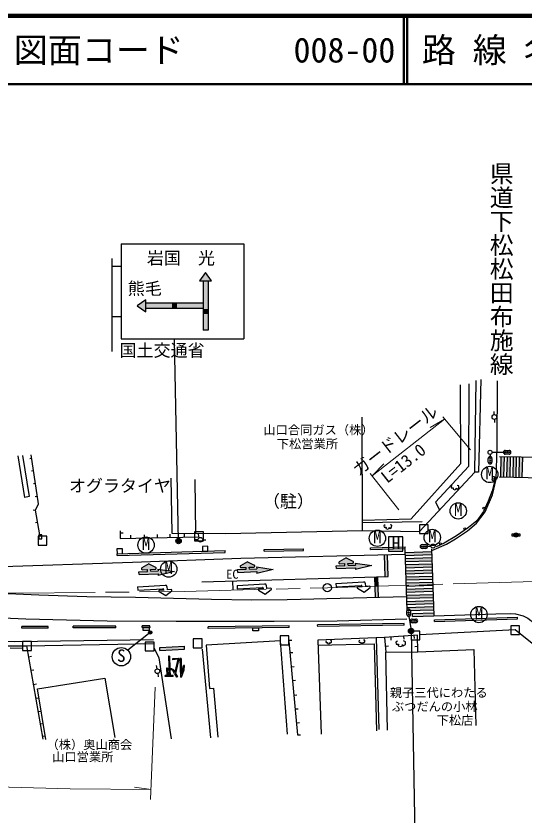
# Model space of a CAD drawing. Units: millimetres at full size, sheet at 1:1000; details may follow other scales. Extents: x 40000 to 680000, y 20000 to 380000.
# Drawn here: x 120709 to 195408, y 262491 to 380000 of the extents above; entities that cross this region are included whole.
import ezdxf
from ezdxf.enums import TextEntityAlignment as Align

# ---------------------------------------------------------------- set-up
doc = ezdxf.new("R2010")
doc.units = ezdxf.units.MM
doc.header["$LTSCALE"] = 1000
doc.linetypes.add('CHAIN', pattern=[18.5, 12, -1.5, 3.5, -1.5])
for name, color, linetype, lineweight in [('M-BGD', 7, 'Continuous', 25), ('M-BGD-EXST', 7, 'Continuous', 25), ('M-BMK', 2, 'CHAIN', 13), ('M-BMK-SRVR', 3, 'Continuous', 25), ('M-STR-HTXT', 7, 'Continuous', 13), ('M-STR-STRC', 7, 'Continuous', 25), ('M-TTL', 2, 'Continuous', 140), ('M-TTL-LINE', 7, 'Continuous', 50)]:
    doc.layers.add(name, color=color, linetype=linetype, lineweight=lineweight)
doc.layers.add('M-BMK-HTXT', color=7, linetype='Continuous')
doc.layers.add('M-TTL-TXT', color=7, linetype='Continuous')
doc.styles.add('@ＭＳ ゴシック', font='')
doc.styles.add('ＭＳ ゴシック', font='')
doc.styles.get('@ＭＳ ゴシック').set_extended_font_data('@MS Gothic')
doc.styles.get('ＭＳ ゴシック').set_extended_font_data('MS Gothic')

msp = doc.modelspace()

# ---------------------------------------------------------------- hatches: boundary and pattern name
at = {"layer": 'M-BGD'}
msp.add_hatch(color=256, dxfattribs=at).paths.add_polyline_path([(194528, 303761, 0.41421), (194228, 304061, 0.41421), (193928, 303761, 1)])
at = {"layer": 'M-BGD-EXST'}
msp.add_hatch(color=256, dxfattribs=at).paths.add_polyline_path([(140231, 289339, 1), (140670, 289578, 0.41421), (140331, 289678, 0.41421)])
at = {"layer": 'M-STR-STRC'}
for points in [[(148587, 342334), (147712, 341084), (148212, 341084), (148962, 341084), (149462, 341084)], [(148962, 341084), (148212, 341084), (148212, 336959), (148962, 336959)], [(139782, 337803), (139782, 338303), (138532, 337428), (139782, 336553), (139782, 337053)], [(143657, 337803), (139782, 337803), (139782, 337053), (143657, 337053)], [(144407, 337803), (143657, 337803), (143657, 337053), (144407, 337053)], [(148282, 337803), (144407, 337803), (144407, 337053), (148282, 337053)], [(148962, 336959), (148212, 336959), (148212, 336209), (148962, 336209)], [(148962, 336209), (148212, 336209), (148212, 333834), (148962, 333834)], [(192516, 315298), (192066, 315308), (192001, 312304), (192451, 312294)], [(192901, 312284), (193351, 312274), (193416, 315279), (192966, 315288)], [(194316, 315259), (193866, 315269), (193800, 312265), (194250, 312255)], [(195216, 315239), (194766, 315249), (194700, 312245), (195150, 312235)], [(144953, 303103, 1), (144278, 302674, 0.41421), (144830, 302551, 0.41421)], [(175344, 300832), (174894, 300821), (174971, 297660), (175421, 297673)], [(177909, 301214), (177924, 300764), (181851, 300889), (181837, 301339)], [(154543, 299008), (154555, 298733), (153292, 298678), (153309, 298281), (156118, 298403), (156130, 298129), (158504, 298706), (156088, 299075), (156100, 298800), (155022, 298753), (155010, 299028), (155679, 299057, 0.77336), (155740, 299341), (154741, 299842), (153720, 299255, 0.78564), (153801, 298975)], [(169061, 299565), (169073, 299291), (167809, 299235), (167826, 298838), (170635, 298961), (170647, 298686), (173021, 299264), (170605, 299633), (170617, 299358), (169539, 299311), (169527, 299586), (170196, 299615, 0.77336), (170257, 299899), (169258, 300400), (168237, 299813, 0.78564), (168318, 299533)], [(181880, 299989), (181865, 300439), (177938, 300315), (177952, 299865)], [(140038, 298686), (140050, 298411), (138787, 298356), (138804, 297959), (141613, 298081), (141625, 297806), (143999, 298384), (141583, 298753), (141595, 298478), (140517, 298431), (140505, 298706), (141174, 298735, 0.77336), (141235, 299019), (140236, 299520), (139215, 298933, 0.78564), (139296, 298653)], [(181908, 299090), (181894, 299540), (177966, 299415), (177981, 298965)], [(181937, 298190), (181922, 298640), (177995, 298516), (178009, 298066)], [(173872, 297629), (173422, 297617), (173459, 296226), (173908, 296239)], [(178023, 297616), (178038, 297166), (181965, 297291), (181951, 297741)], [(173908, 296239), (173459, 296226), (173503, 294565), (173952, 294577)], [(178052, 296716), (178066, 296267), (181994, 296391), (181979, 296841)], [(182022, 295492), (182008, 295941), (178080, 295817), (178095, 295367)], [(178109, 294917), (178123, 294468), (182051, 294592), (182036, 295042)], [(178137, 294018), (178152, 293568), (182079, 293693), (182065, 294142)], [(178166, 293118), (178180, 292668), (182108, 292793), (182093, 293243)], [(179000, 292244), (179014, 291794), (182136, 291893), (182122, 292343)], [(179149, 289878, 1), (178474, 289449, 0.41421), (179026, 289326, 0.41421)], [(145475, 287460), (141857, 287262), (141881, 286813), (145499, 287011)], [(143276, 285987), (143126, 285982), (143222, 283116), (143036, 283116), (143008, 284207), (142858, 284203), (142886, 283117), (142627, 283117), (142627, 282967), (143842, 282964), (143843, 283114), (143372, 283116), (143343, 283966), (143684, 283975), (143681, 284125), (143338, 284116)], [(143748, 285603), (143759, 285453), (144506, 285505), (144061, 283627), (143851, 284012), (143719, 283940), (144319, 282866), (144449, 282940), (144168, 283431), (144675, 285569), (144597, 285661)], [(144823, 285612), (144905, 282907), (145051, 282885), (145428, 283959), (145491, 284575), (145341, 284590), (145283, 284000), (145043, 283315), (144973, 285616)]]:
    msp.add_hatch(color=256, dxfattribs=at).paths.add_polyline_path(points)
h = msp.add_hatch(color=256, dxfattribs=at)
edge = h.paths.add_edge_path()
edge.add_line((171580, 296268), (171586, 296168))
h = msp.add_hatch(color=256, dxfattribs=at)
edge = h.paths.add_edge_path()
edge.add_line((142423, 295782), (142429, 295682))
h = msp.add_hatch(color=256, dxfattribs=at)
edge = h.paths.add_edge_path()
edge.add_line((157042, 295977), (157048, 295877))

# ---------------------------------------------------------------- linework, layer by layer
at = {"layer": 'M-BGD'}
for p, q in [((171676, 304403), (171591, 321071)), ((191041, 321447), (191031, 321924)), ((191055, 320747), (191065, 320270)), ((122730, 314997), (123027, 315040)), ((122994, 313175), (123291, 313218)), ((147166, 303998), (147041, 311905)), ((123264, 311318), (123561, 311361)), ((123539, 309423), (123836, 309466)), ((123242, 307458), (123555, 307416)), ((123590, 305606), (123884, 305661)), ((171670, 305590), (180413, 305737)), ((136458, 304045), (136008, 304045)), ((137556, 303725), (137567, 303275)), ((139550, 303774), (139561, 303324)), ((141465, 303821), (141476, 303371)), ((143310, 303866), (143321, 303416)), ((145429, 303918), (145440, 303468)), ((147510, 303969), (147521, 303519)), ((147469, 303067), (146992, 303067)), ((148169, 303067), (148647, 303067)), ((172844, 301881), (177945, 302012)), ((177951, 301762), (177945, 302012)), ((135569, 301017), (151467, 301468)), ((135577, 300767), (135569, 301017)), ((135577, 300767), (151474, 301218)), ((151474, 301218), (151467, 301468)), ((157205, 301621), (162971, 301752)), ((157210, 301371), (157205, 301621)), ((157210, 301371), (162977, 301502)), ((162977, 301502), (162971, 301752)), ((172851, 301631), (172844, 301881)), ((172851, 301631), (177951, 301762)), ((152626, 295659), (152588, 297031)), ((182229, 291294), (194459, 291682)), ((182237, 291044), (194467, 291432)), ((194467, 291432), (194459, 291682)), ((125457, 290314), (121554, 290313)), ((121554, 290063), (121554, 290313)), ((125457, 290064), (125457, 290314)), ((135408, 290356), (129123, 290357)), ((129123, 290107), (129123, 290357)), ((135408, 290106), (135408, 290356)), ((140414, 290438), (139272, 290431)), ((139273, 290181), (139272, 290431)), ((140416, 290188), (140414, 290438)), ((160867, 290433), (148971, 290291)), ((148974, 290041), (148971, 290291)), ((160870, 290183), (160867, 290433)), ((177764, 290781), (165065, 290570)), ((165069, 290320), (165065, 290570)), ((177768, 290532), (165069, 290320)), ((177768, 290532), (177764, 290781)), ((182237, 291044), (182229, 291294)), ((125457, 290064), (121554, 290063)), ((135408, 290106), (129123, 290107)), ((140416, 290188), (139273, 290181)), ((160870, 290183), (148974, 290041)), ((160834, 288301), (161282, 288342)), ((160834, 288120), (162106, 274389)), ((174115, 275183), (173734, 288656)), ((175892, 288320), (175861, 288769)), ((177771, 288447), (177741, 288896)), ((179309, 288552), (179279, 289001)), ((121676, 287087), (119878, 287138)), ((122279, 287467), (141016, 287847)), ((122279, 287467), (124636, 273785)), ((149342, 273976), (148126, 286974)), ((175465, 287431), (175017, 287392)), ((179342, 287405), (179791, 287418)), ((123004, 285910), (122561, 285834)), ((160985, 286485), (161433, 286526)), ((141453, 284104), (141386, 284577)), ((161179, 284399), (161627, 284441)), ((123344, 283934), (122901, 283857)), ((141552, 283411), (141619, 282939)), ((161363, 282413), (161811, 282454)), ((123705, 281843), (123261, 281767)), ((124053, 279823), (123609, 279747)), ((161563, 280252), (162011, 280294)), ((124392, 277852), (123949, 277776)), ((161751, 278213), (162200, 278255)), ((161938, 276200), (162386, 276242)), ((124703, 276048), (124259, 275972)), ((125017, 274225), (124573, 274148)), ((162106, 274389), (162554, 274430))]:
    msp.add_line(p, q, dxfattribs=at)
for points in [[(143487, 312102), (143603, 304011), (151491, 303982), (171676, 304403), (180038, 304299), (188156, 312974), (188358, 326459)], [(171668, 305942), (178833, 306150), (186102, 314246), (186063, 325799)], [(187310, 325960), (187255, 313817), (182376, 308580), (182994, 307458)], [(189042, 326612), (188734, 312972), (188156, 312981)], [(121645, 315423), (122641, 309425), (121986, 309287), (121019, 315402)], [(124236, 303783), (123555, 307416), (124001, 308333), (122956, 315527)], [(191049, 312305), (190996, 311404), (190717, 310234), (190139, 308715), (189448, 307205), (188490, 305850), (187247, 304857), (185459, 303622), (183672, 302560), (182503, 302014)], [(191049, 312305), (190968, 312333), (190849, 312312), (190786, 312247)], [(184868, 311015), (184679, 310906), (184712, 310689), (184997, 310696), (184977, 310486), (185228, 310384), (185452, 310499), (185452, 310642), (185560, 310493), (185811, 310655), (185838, 310967), (185594, 311049)], [(136008, 304393), (136008, 303237), (147521, 303519)], [(174997, 305235), (174808, 305127), (174841, 304910), (175126, 304917), (175106, 304706), (175357, 304605), (175581, 304720), (175581, 304862), (175689, 304713), (175940, 304876), (175967, 305188), (175723, 305269)], [(193960, 303896), (193628, 303896), (193628, 303626), (193960, 303626)], [(194828, 303761), (194828, 303896), (194496, 303896)], [(194496, 303626), (194828, 303626), (194828, 303761)], [(140907, 288344), (120432, 288059), (103576, 288144), (90431, 288760), (80159, 289285), (67780, 289813), (66350, 289874)], [(199488, 276129), (198062, 286648), (194109, 289838), (180111, 289111)], [(160649, 274488), (159595, 288198), (148660, 287569), (149142, 281215), (149774, 281287), (150369, 274066)], [(174904, 288704), (165076, 288301), (165561, 274494)], [(166383, 288217), (166252, 288118), (166297, 287960), (166509, 287992), (166513, 287833), (166709, 287781), (166865, 287888), (166852, 287994), (166946, 287893), (167118, 288037), (167109, 288272), (166920, 288310)], [(171275, 288246), (171144, 288148), (171189, 287989), (171401, 288021), (171405, 287863), (171601, 287811), (171757, 287917), (171744, 288023), (171839, 287922), (172010, 288067), (172001, 288301), (171812, 288339)], [(179814, 286609), (179746, 289032), (174904, 288704), (175090, 286537)], [(176790, 288154), (176553, 288018), (176595, 287747), (176952, 287755), (176926, 287493), (177240, 287366), (177520, 287510), (177520, 287688), (177655, 287501), (177969, 287705), (178003, 288094), (177698, 288196)], [(103935, 287563), (117817, 287490), (122279, 287467)], [(143581, 273839), (141780, 285715), (141016, 287145)], [(165102, 287579), (173386, 287791), (173737, 274999)], [(175313, 275116), (175090, 286537), (179814, 286609), (188013, 286931), (188318, 275788)], [(125108, 273706), (123890, 281146), (133763, 282737), (135249, 274044)]]:
    msp.add_lwpolyline(points, dxfattribs=at)
for points in [[(180038, 303975), (181338, 303975), (181338, 305275), (180038, 305275)], [(123959, 302279), (125259, 302279), (125259, 303579), (123959, 303579)], [(124076, 303215), (124530, 303215), (124530, 303783), (124076, 303783)], [(146977, 302914), (148277, 302914), (148277, 304214), (146977, 304214)], [(148132, 301374), (148939, 301397), (148919, 302113), (148112, 302090)], [(135569, 301017), (136377, 301040), (136356, 301757), (135549, 301734)], [(193463, 289141), (194763, 289141), (194763, 290441), (193463, 290441)], [(139429, 290182), (140273, 290187), (140276, 289750), (139432, 289744)], [(155543, 290119), (156386, 290129), (156392, 289692), (155548, 289682)], [(178811, 288363), (180111, 288363), (180111, 289663), (178811, 289663)], [(121676, 286812), (122976, 286812), (122976, 288112), (121676, 288112)], [(139716, 286733), (141016, 286733), (141016, 288033), (139716, 288033)], [(146777, 287202), (148077, 287202), (148077, 288502), (146777, 288502)], [(159534, 287651), (160834, 287651), (160834, 288951), (159534, 288951)]]:
    msp.add_lwpolyline(points, close=True, dxfattribs=at)
for centre, radius in [((191048, 321097), 350), ((190875, 311893), 150), ((189507, 307693), 150), ((186697, 304660), 150), ((147819, 303067), 350), ((194228, 303761), 300), ((183118, 302467), 150), ((141502, 283758), 350)]:
    msp.add_circle(centre, radius, dxfattribs=at)
at = {"layer": 'M-BGD-EXST'}
for p, q in [((177600, 303496), (175500, 303496)), ((175500, 303496), (175500, 301396)), ((177600, 301396), (177600, 303496)), ((175500, 301396), (177600, 301396)), ((140451, 289458), (137136, 286867))]:
    msp.add_line(p, q, dxfattribs=at)
for centre, radius in [((190359, 312655), 1200), ((185731, 307310), 1200), ((173850, 303278), 1200), ((181913, 303400), 1200), ((139838, 302293), 1200), ((143161, 298755), 1200), ((188784, 292087), 1200), ((140451, 289458), 250), ((136201, 285893), 1350)]:
    msp.add_circle(centre, radius, dxfattribs=at)
at = {"layer": 'M-BMK'}
msp.add_lwpolyline([(66701, 296954), (96198, 295639), (120354, 295203), (145494, 295475), (166496, 296018), (197753, 296951), (227106, 297605), (266596, 298545), (305938, 299403), (351281, 300392), (366725, 300745), (407448, 301481), (447714, 302202), (466837, 302693), (480530, 302672), (491806, 302319), (502022, 301741), (517715, 300347), (534718, 298230), (545708, 296487), (555820, 294539), (565680, 292629)], dxfattribs=at)
at = {"layer": 'M-BMK-SRVR'}
msp.add_circle((166496, 296018), 600, dxfattribs=at)
at = {"layer": 'M-STR-HTXT'}
for p, q in [((187519, 316292), (183447, 321100)), ((183718, 320780), (173084, 312444)), ((183718, 320780), (181594, 319549)), ((173084, 312444), (174787, 314213)), ((177002, 307446), (172806, 312799)), ((141163, 281416), (140505, 264930)), ((140563, 266381), (138134, 266742))]:
    msp.add_line(p, q, dxfattribs=at)
msp.add_lwpolyline([(140563, 266381), (128687, 266475), (108890, 267026), (75808, 268459), (70497, 268681), (65363, 269208)], dxfattribs=at)
at = {"layer": 'M-STR-STRC'}
for p, q in [((136162, 346521), (154215, 346521)), ((136162, 346521), (136162, 332598)), ((154215, 346521), (154215, 332598)), ((134820, 344392), (134820, 330696)), ((134820, 343261), (136162, 343261)), ((148587, 342334), (147712, 341084)), ((149462, 341084), (148587, 342334)), ((147712, 341084), (149462, 341084)), ((148212, 341084), (148212, 333834)), ((148962, 341084), (148962, 333834)), ((139782, 338303), (138532, 337428)), ((138532, 337428), (139782, 336553)), ((139782, 336553), (139782, 338303)), ((148282, 337803), (139782, 337803)), ((148282, 337053), (139782, 337053)), ((134820, 335860), (136162, 335860)), ((148962, 333834), (148212, 333834)), ((136162, 332598), (154215, 332598)), ((144616, 302888), (144041, 332420)), ((192660, 316191), (193210, 316191)), ((190142, 314472), (190142, 315022)), ((190420, 315613), (190420, 315297)), ((190692, 315022), (190692, 314472)), ((190720, 315913), (192385, 315913)), ((191806, 315314), (204213, 315043)), ((192001, 312304), (192066, 315308)), ((192451, 312294), (192516, 315298)), ((193210, 315641), (192660, 315641)), ((192901, 312284), (192966, 315288)), ((193351, 312274), (193416, 315279)), ((193800, 312265), (193866, 315269)), ((194250, 312255), (194316, 315259)), ((194700, 312245), (194766, 315249)), ((195150, 312235), (195216, 315239)), ((191741, 312310), (204148, 312039)), ((180411, 302350), (180961, 302350)), ((181236, 302075), (181723, 302114)), ((175421, 297673), (175344, 300832)), ((177897, 301613), (178180, 292668)), ((177909, 301214), (181837, 301339)), ((177924, 300764), (181851, 300889)), ((180961, 301800), (180411, 301800)), ((181824, 301738), (182137, 291873)), ((154741, 299842), (153720, 299255)), ((154741, 299842), (155740, 299341)), ((169258, 300400), (168237, 299813)), ((169258, 300400), (170257, 299899)), ((174971, 297662), (174894, 300821)), ((177938, 300315), (181865, 300439)), ((177952, 299865), (181880, 299989)), ((140236, 299520), (139215, 298933)), ((139296, 298653), (140038, 298686)), ((140050, 298411), (140038, 298686)), ((140236, 299520), (141235, 299019)), ((140505, 298706), (141174, 298735)), ((140517, 298431), (140505, 298706)), ((140517, 298431), (141595, 298478)), ((141583, 298753), (141595, 298478)), ((141583, 298753), (143999, 298384)), ((153292, 298678), (154555, 298733)), ((153309, 298281), (153292, 298678)), ((153801, 298975), (154543, 299008)), ((154555, 298733), (154543, 299008)), ((155010, 299028), (155679, 299057)), ((155022, 298753), (155010, 299028)), ((155022, 298753), (156100, 298800)), ((156088, 299075), (156100, 298800)), ((156088, 299075), (158504, 298706)), ((158504, 298706), (156130, 298129)), ((167809, 299235), (169073, 299291)), ((167826, 298838), (167809, 299235)), ((167826, 298838), (170635, 298961)), ((168318, 299533), (169061, 299565)), ((169073, 299291), (169061, 299565)), ((169527, 299586), (170196, 299615)), ((169539, 299311), (169527, 299586)), ((169539, 299311), (170617, 299358)), ((170605, 299633), (170617, 299358)), ((170605, 299633), (173021, 299264)), ((170635, 298961), (170647, 298686)), ((173021, 299264), (170647, 298686)), ((177966, 299415), (181894, 299540)), ((177981, 298965), (181908, 299090)), ((177995, 298516), (181922, 298640)), ((138787, 298356), (140050, 298411)), ((138804, 297959), (138787, 298356)), ((138804, 297959), (141613, 298081)), ((141613, 298081), (141625, 297806)), ((143999, 298384), (141625, 297806)), ((148022, 296903), (175421, 297673)), ((153309, 298281), (156118, 298403)), ((156118, 298403), (156130, 298129)), ((173422, 297618), (173503, 294565)), ((173872, 297629), (173952, 294577)), ((178009, 298066), (181937, 298190)), ((178023, 297616), (181951, 297741)), ((138588, 296157), (142687, 296398)), ((138588, 296157), (138618, 295658)), ((142899, 296211), (142928, 295711)), ((153208, 296352), (157307, 296593)), ((153208, 296352), (153237, 295852)), ((157518, 296406), (157547, 295906)), ((167746, 296643), (171845, 296884)), ((167746, 296643), (167775, 296143)), ((167775, 296143), (171475, 296362)), ((171586, 296168), (170968, 296131)), ((171580, 296268), (171586, 296168)), ((172056, 296697), (172085, 296197)), ((172704, 296234), (172085, 296197)), ((178038, 297166), (181965, 297291)), ((178052, 296716), (181979, 296841)), ((178066, 296267), (181994, 296391)), ((138618, 295658), (142317, 295876)), ((141766, 295459), (142726, 294898)), ((142429, 295682), (141810, 295646)), ((142423, 295782), (142429, 295682)), ((142726, 294898), (143613, 295568)), ((143547, 295748), (142928, 295711)), ((153237, 295852), (156937, 296071)), ((156385, 295654), (157345, 295093)), ((157048, 295877), (156430, 295840)), ((157042, 295977), (157048, 295877)), ((157345, 295093), (158232, 295763)), ((158166, 295943), (157547, 295906)), ((170923, 295945), (171883, 295384)), ((171883, 295384), (172770, 296054)), ((178080, 295817), (182008, 295941)), ((178095, 295367), (182022, 295492)), ((178109, 294917), (182036, 295042)), ((178123, 294468), (182051, 294592)), ((178137, 294018), (182065, 294142)), ((178152, 293568), (182079, 293693)), ((178181, 292065), (178163, 292615)), ((178166, 293118), (182093, 293243)), ((178180, 292668), (182108, 292793)), ((178713, 292632), (178730, 292083)), ((178464, 291799), (178747, 290058)), ((178963, 291427), (179513, 291427)), ((179000, 292244), (182122, 292343)), ((179014, 291794), (179000, 292244)), ((179014, 291794), (182136, 291893)), ((178689, 291137), (178575, 291119)), ((179513, 290877), (178963, 290877)), ((178811, 289663), (179480, 253294)), ((141857, 287262), (145475, 287460)), ((141881, 286813), (141857, 287262)), ((141881, 286813), (145499, 287011)), ((145499, 287011), (145475, 287460)), ((143276, 285987), (143126, 285982)), ((143126, 285982), (143222, 283116)), ((143276, 285987), (143338, 284116)), ((143748, 285603), (144597, 285661)), ((143759, 285453), (143748, 285603)), ((144675, 285569), (144168, 283431)), ((144675, 285569), (144597, 285661)), ((144973, 285616), (144823, 285612)), ((144823, 285612), (144905, 282907)), ((144973, 285616), (145043, 283315)), ((144506, 285505), (143759, 285453)), ((144506, 285505), (144061, 283627)), ((145282, 283991), (145341, 284590)), ((145491, 284575), (145341, 284590)), ((145431, 283976), (145491, 284575)), ((143008, 284207), (142858, 284203)), ((142858, 284203), (142886, 283117)), ((143008, 284207), (143036, 283116)), ((143681, 284125), (143338, 284116)), ((143684, 283975), (143343, 283966)), ((143343, 283966), (143372, 283116)), ((143684, 283975), (143681, 284125)), ((143851, 284012), (143719, 283940)), ((144023, 283384), (143719, 283940)), ((143851, 284012), (144061, 283627)), ((144023, 283382), (144319, 282866)), ((144168, 283431), (144449, 282940)), ((145286, 284008), (145043, 283315)), ((145051, 282885), (145428, 283959)), ((142627, 282967), (142627, 283117)), ((142886, 283117), (142627, 283117)), ((143842, 282964), (142627, 282967)), ((143222, 283116), (143036, 283116)), ((143843, 283114), (143372, 283116)), ((143842, 282964), (143843, 283114)), ((144449, 282940), (144319, 282866)), ((145051, 282885), (144905, 282907))]:
    msp.add_line(p, q, dxfattribs=at)
for points in [[(181831, 301509), (183995, 302410), (185341, 303226), (187097, 304399), (188445, 305504), (189683, 307180), (190795, 309673), (191326, 311982), (191470, 316658), (191524, 326409)], [(177919, 300895), (153752, 300310), (137859, 299748), (117232, 299019), (108662, 299049), (100628, 299086), (90426, 299413), (84961, 299663), (75811, 300057), (66876, 300500)], [(178116, 294687), (160578, 294223), (155383, 294194), (149460, 294316), (138281, 294574), (131128, 294695), (124050, 294922), (116126, 295280)], [(66532, 293552), (86647, 292654), (94902, 292273), (104212, 291980), (114279, 291804), (122133, 291473), (134102, 291169), (144279, 291090), (158670, 291087), (167934, 291180), (178200, 291448)], [(182137, 291873), (191259, 292181), (193372, 292223), (194166, 292189), (195306, 291889), (195961, 291539), (196389, 291197), (196942, 290637), (197418, 289950), (197683, 289436), (197880, 288838)]]:
    msp.add_lwpolyline(points, dxfattribs=at)
for centre, radius in [((190420, 315913), 300), ((190420, 315060), 75), ((192627, 315913), 75), ((192937, 315913), 75), ((193247, 315913), 75), ((190420, 314750), 75), ((190420, 314440), 75), ((144616, 302888), 400), ((180378, 302072), 75), ((180688, 302072), 75), ((180998, 302072), 75), ((182022, 302138), 300), ((178440, 292661), 75), ((178450, 292351), 75), ((178459, 292041), 75), ((178930, 291149), 75), ((179240, 291149), 75), ((179550, 291149), 75), ((178811, 289663), 400)]:
    msp.add_circle(centre, radius, dxfattribs=at)
for centre, radius, start, end in [((192660, 315916), 275, 90, 180), ((193210, 315916), 275, 0, 90), ((190417, 315022), 275, 90, 180), ((190417, 315022), 275, 0, 90), ((192660, 315916), 275, 180, 270), ((193210, 315916), 275, 270, 0), ((190417, 314472), 275, 180, 270), ((190417, 314472), 275, 270, 0), ((180411, 302075), 275, 90, 180), ((180411, 302075), 275, 180, 270), ((180961, 302075), 275, 0, 90), ((180961, 302075), 275, 270, 0), ((168311, 299683), 150, 119.88034, 272.49899), ((170190, 299765), 150, 272.49899, 63.36716), ((139289, 298803), 150, 119.88034, 272.49899), ((141168, 298885), 150, 272.49899, 63.36716), ((153794, 299125), 150, 119.88034, 272.49899), ((155673, 299207), 150, 272.49899, 63.36716), ((142699, 296199), 200, 3.43918, 93.37484), ((157318, 296394), 200, 3.43918, 93.37484), ((170973, 296032), 100, 93.37484, 239.68477), ((171481, 296262), 100, 3.37484, 93.37484), ((171856, 296685), 200, 3.43918, 93.37484), ((172710, 296134), 100, 307.0649, 93.37484), ((141816, 295546), 100, 93.37484, 239.68477), ((142323, 295776), 100, 3.37484, 93.37484), ((143553, 295648), 100, 307.0649, 93.37484), ((156436, 295741), 100, 93.37484, 239.68477), ((156943, 295971), 100, 3.37484, 93.37484), ((158172, 295843), 100, 307.0649, 93.37484), ((178438, 292624), 275, 91.81653, 181.81653), ((178438, 292624), 275, 1.81653, 91.81653), ((178455, 292074), 275, 181.81653, 271.81653), ((178455, 292074), 275, 271.81653, 1.81653), ((178963, 291152), 275, 90, 180), ((179513, 291152), 275, 0, 90), ((178963, 291152), 275, 180, 270), ((179513, 291152), 275, 270, 0)]:
    msp.add_arc(centre, radius, start, end, dxfattribs=at)
at = {"layer": 'M-TTL'}
msp.add_line((680000, 380000), (40000, 380000), dxfattribs=at)
at = {"layer": 'M-TTL-LINE'}
for p, q in [((177750, 380000), (177750, 370000)), ((178250, 380000), (178250, 370000)), ((40000, 370000), (680000, 370000))]:
    msp.add_line(p, q, dxfattribs=at)

# ---------------------------------------------------------------- texts
at = {"layer": 'M-BGD', "style": 'ＭＳ ゴシック'}
msp.add_text('EC', height=1320, dxfattribs=at).set_placement((151624, 296947), align=Align.BOTTOM_LEFT)
at = {"layer": 'M-BGD-EXST', "style": 'ＭＳ ゴシック'}
for s, p in [('M', (189737, 311376)), ('M', (185109, 306030)), ('M', (173228, 301999)), ('M', (181291, 302121)), ('M', (139216, 301014)), ('H', (175953, 301088)), ('M', (142539, 297476)), ('M', (188162, 290808))]:
    msp.add_text(s, height=1833, dxfattribs=at).set_placement(p, align=Align.BOTTOM_LEFT)
msp.add_text('S', height=1833, rotation=358.508, dxfattribs=at).set_placement((135546, 284601), align=Align.BOTTOM_LEFT)
at = {"layer": 'M-BMK-HTXT', "style": '@ＭＳ ゴシック'}
msp.add_text('県道下松松田布施線', height=2566, rotation=270, dxfattribs=at).set_placement((190030, 358619), align=Align.BOTTOM_LEFT)
at = {"layer": 'M-BMK-HTXT', "style": 'ＭＳ ゴシック'}
for s, height, p in [('山口合同ガス（株）', 1320, (157088, 318140)), ('下松営業所', 1320, (159061, 316098)), ('オグラタイヤ', 1833, (128494, 309532)), ('（駐）', 1833, (157022, 307256)), ('親子三代にわたる', 1320, (175669, 279556)), ('ぶつだんの小林', 1320, (175980, 277514)), ('下松店', 1320, (182559, 275505)), ('（株）奥山商会', 1320, (125200, 271917)), ('山口営業所', 1320, (126031, 270117))]:
    msp.add_text(s, height=height, dxfattribs=at).set_placement(p, align=Align.BOTTOM_LEFT)
at = {"layer": 'M-STR-HTXT', "style": 'ＭＳ ゴシック'}
for s, rotation, p in [('ガードレール', 37.865, (171436, 311916)), ('L=13.0', 38.18, (175626, 310842))]:
    msp.add_text(s, height=1833, rotation=rotation, dxfattribs=at).set_placement(p, align=Align.BOTTOM_LEFT)
at = {"layer": 'M-STR-STRC', "style": 'ＭＳ ゴシック'}
for s, p in [('岩国\u3000光', (144961, 344445)), ('熊毛', (139648, 339971)), ('国土交通省', (142191, 330890))]:
    msp.add_text(s, height=1833, dxfattribs=at).set_placement(p, align=Align.MIDDLE_CENTER)
at = {"layer": 'M-TTL-TXT', "style": 'ＭＳ ゴシック'}
for s, p in [('路 線 名', (180380, 375000)), ('図面コード', (120380, 375000)), ('008-00', (161521, 375000))]:
    msp.add_text(s, height=3666, dxfattribs=at).set_placement(p, align=Align.MIDDLE_LEFT)

doc.saveas('drawing.dxf')
